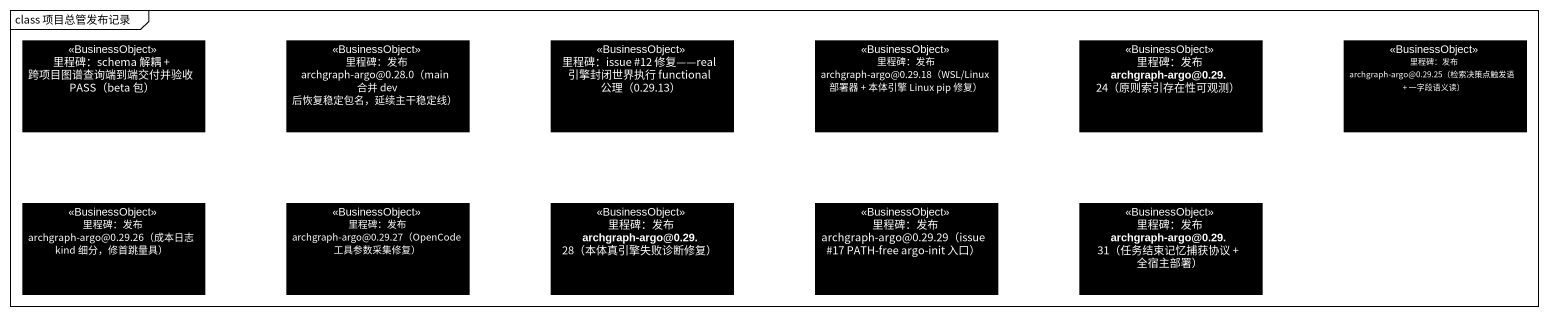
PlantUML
@startuml
mainframe class 项目总管发布记录
hide circle
hide empty members
class "里程碑：schema 解耦 + 跨项目图谱查询端到端交付并验收 PASS（beta 包）" as 里程碑_schema_解耦 <<BusinessObject>> #000000
class "里程碑：发布 archgraph-argo@0.28.0（main 合并 dev 后恢复稳定包名，延续主干稳定线）" as 里程碑_发布_archgraph_argo_0_28 <<BusinessObject>> #000000
class "里程碑：issue #12 修复——real 引擎封闭世界执行 functional 公理（0.29.13）" as 里程碑_issue_12_修复_real <<BusinessObject>> #000000
class "里程碑：发布 archgraph-argo@0.29.18（WSL/Linux 部署器 + 本体引擎 Linux pip 修复）" as 里程碑_发布_archgraph_argo_0_29 <<BusinessObject>> #000000
class "里程碑：发布 archgraph-argo@0.29.24（原则索引存在性可观测）" as 里程碑_发布_archgraph_argo_0_29_2 <<BusinessObject>> #000000
class "里程碑：发布 archgraph-argo@0.29.25（检索决策点触发语 + 一字段语义读）" as 里程碑_发布_archgraph_argo_0_29_3 <<BusinessObject>> #000000
class "里程碑：发布 archgraph-argo@0.29.26（成本日志 kind 细分，修首跳量具）" as 里程碑_发布_archgraph_argo_0_29_4 <<BusinessObject>> #000000
class "里程碑：发布 archgraph-argo@0.29.27（OpenCode 工具参数采集修复）" as 里程碑_发布_archgraph_argo_0_29_5 <<BusinessObject>> #000000
class "里程碑：发布 archgraph-argo@0.29.28（本体真引擎失败诊断修复）" as 里程碑_发布_archgraph_argo_0_29_6 <<BusinessObject>> #000000
class "里程碑：发布 archgraph-argo@0.29.29（issue #17 PATH-free argo-init 入口）" as 里程碑_发布_archgraph_argo_0_29_7 <<BusinessObject>> #000000
class "里程碑：发布 archgraph-argo@0.29.31（任务结束记忆捕获协议 + 全宿主部署）" as 里程碑_发布_archgraph_argo_0_29_8 <<BusinessObject>> #000000
@enduml
